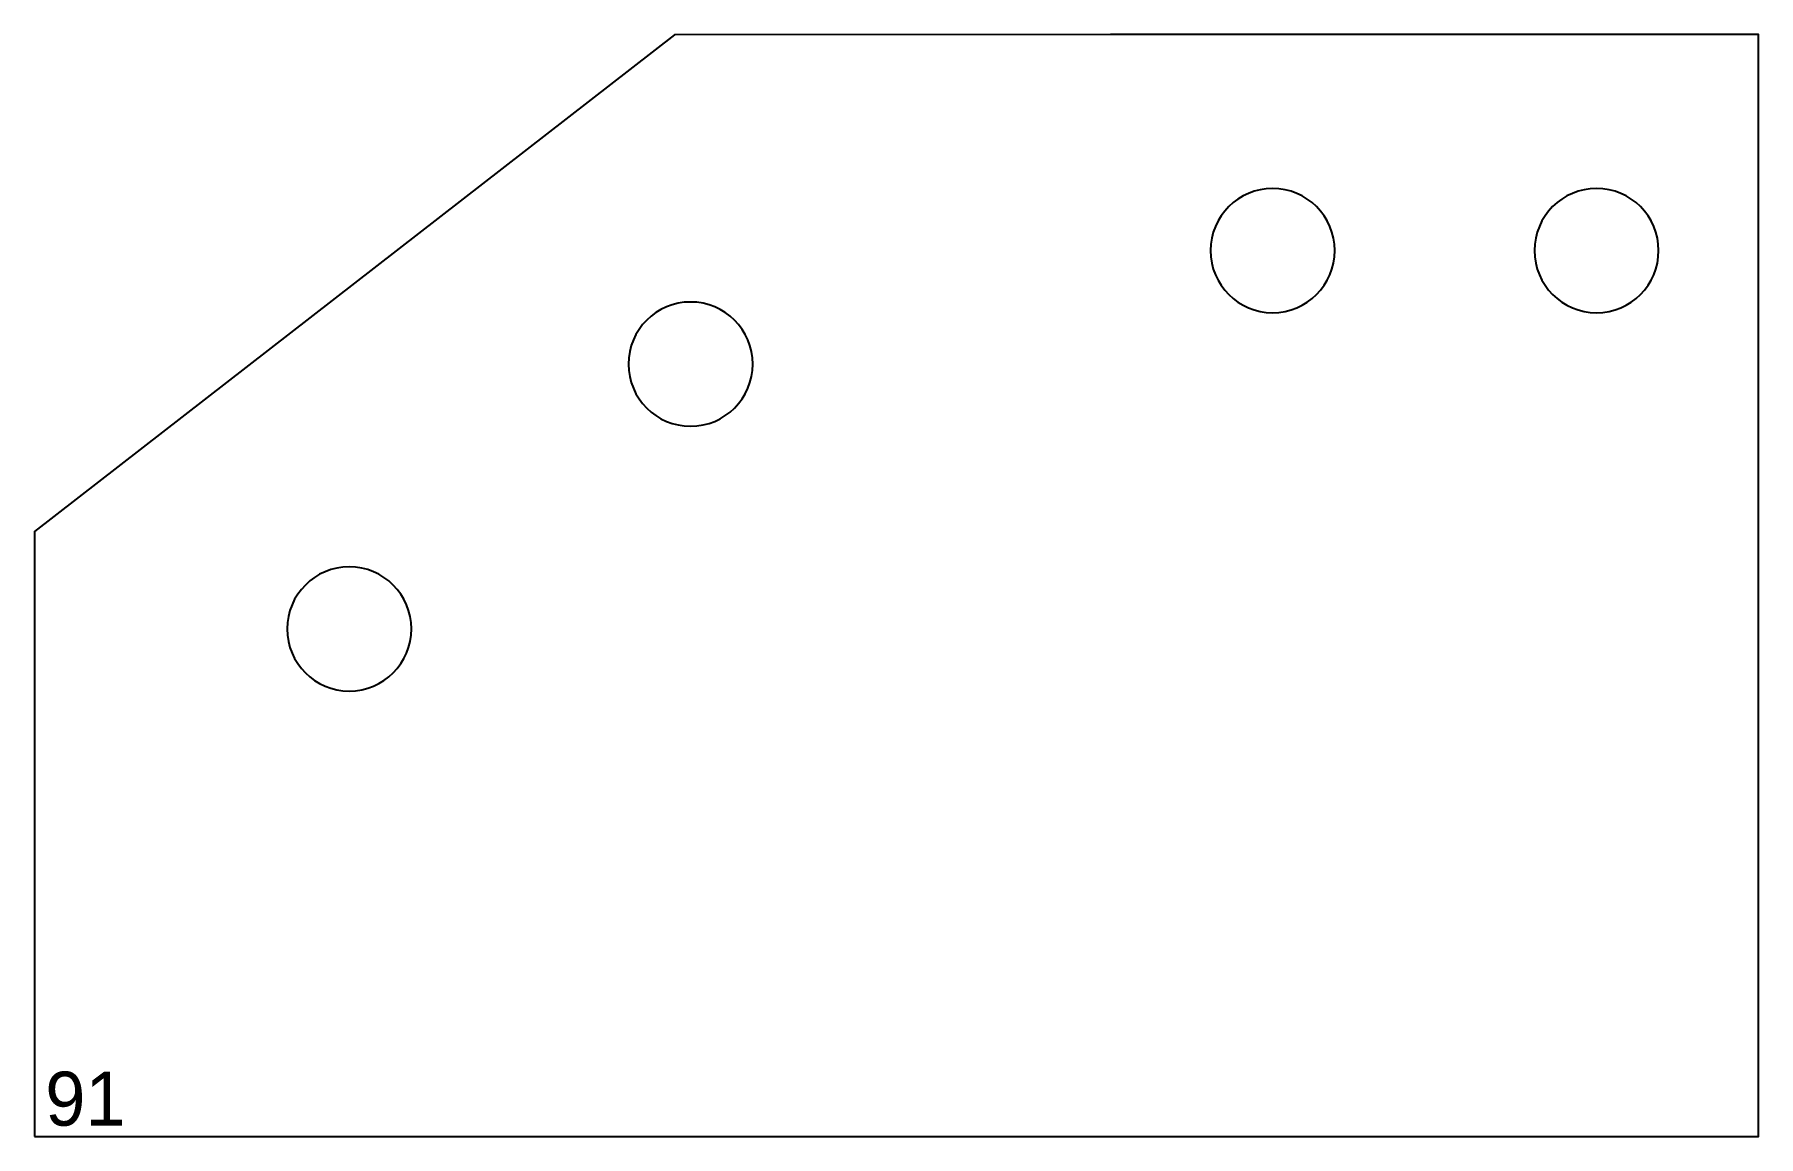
# Model space of a CAD drawing. Header units: millimetres. Extents: x 0 to 319, y 0 to 204.
import ezdxf

# ---------------------------------------------------------------- set-up
doc = ezdxf.new("R2010")
doc.units = ezdxf.units.MM
doc.header["$MEASUREMENT"] = 0
for name, color, linetype in [('ВнешнийКонтур', 7, 'Continuous'), ('Нумерация', 7, 'Continuous'), ('Отверстие', 7, 'Continuous')]:
    doc.layers.add(name, color=color, linetype=linetype)

msp = doc.modelspace()

# ---------------------------------------------------------------- linework, layer by layer
at = {"layer": 'ВнешнийКонтур', "color": 0, "linetype": 'Continuous'}
msp.add_lwpolyline([(0, 0), (319.32, 0), (319.32, 204), (199.32, 204), (118.54, 203.94), (0, 112.02)], close=True, dxfattribs=at)
at = {"layer": 'Отверстие', "color": 0, "linetype": 'Continuous'}
for points in [[(240.82, 164, 1), (217.82, 164, 1), (240.82, 164)], [(300.82, 164, 1), (277.82, 164, 1), (300.82, 164)], [(133.02, 142.98, 1), (110.02, 142.98, 1), (133.02, 142.98)], [(69.8, 93.96, 1), (46.8, 93.96, 1), (69.8, 93.96)]]:
    msp.add_lwpolyline(points, format="xyb", dxfattribs=at)

# ---------------------------------------------------------------- texts
at = {"layer": 'Нумерация', "color": 0, "linetype": 'Continuous'}
msp.add_text('91', height=10, dxfattribs=at).set_placement((2, 2))

doc.saveas('drawing.dxf')
